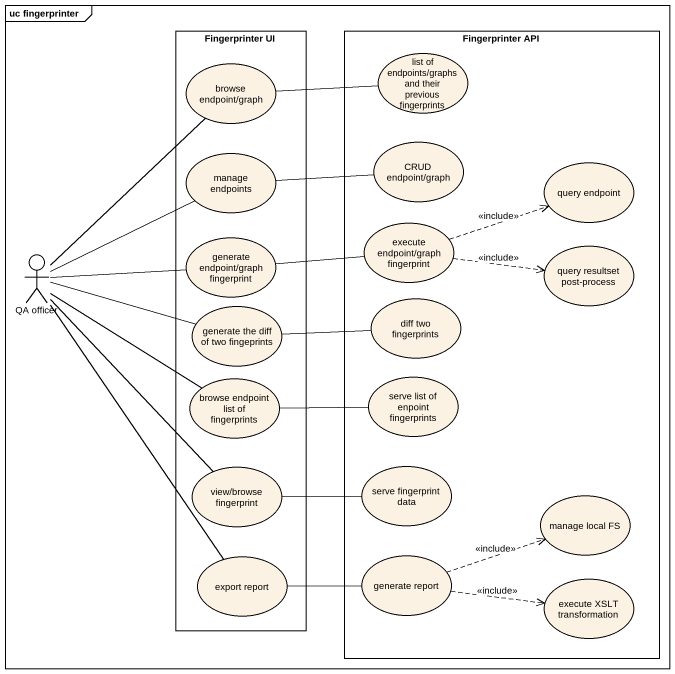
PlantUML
@startuml
mainframe uc fingerprinter
rectangle "Fingerprinter UI" as Fingerprinter_UI {
  usecase "browse endpoint/graph" as browse_endpoint_graph
  usecase "manage endpoints" as manage_endpoints
  usecase "generate endpoint/graph fingerprint" as generate_endpoint_graph
  usecase "generate the diff of two fingeprints" as generate_the_diff_of_two
  usecase "browse endpoint list of fingerprints" as browse_endpoint_list_of
  usecase "view/browse fingerprint" as view_browse_fingerprint
  usecase "export report" as export_report
}
rectangle "Fingerprinter API" as Fingerprinter_API {
  usecase "list of endpoints/graphs and their previous fingerprints" as list_of_endpoints_graphs
  usecase "CRUD endpoint/graph" as CRUD_endpoint_graph
  usecase "query endpoint" as query_endpoint
  usecase "execute endpoint/graph fingerprint" as execute_endpoint_graph
  usecase "query resultset post-process" as query_resultset_post_process
  usecase "diff two fingerprints" as diff_two_fingerprints
  usecase "serve list of enpoint fingerprints" as serve_list_of_enpoint
  usecase "serve fingerprint data" as serve_fingerprint_data
  usecase "manage local FS" as manage_local_FS
  usecase "generate report" as generate_report
  usecase "execute XSLT transformation" as execute_XSLT_transformation
}
actor "QA officer" as QA_officer
browse_endpoint_graph -right- list_of_endpoints_graphs
manage_endpoints -right- CRUD_endpoint_graph
generate_endpoint_graph -right- execute_endpoint_graph
execute_endpoint_graph .right.> query_endpoint : <<include>>
execute_endpoint_graph .right.> query_resultset_post_process : <<include>>
QA_officer -up- browse_endpoint_graph
QA_officer -right- manage_endpoints
QA_officer -right- generate_endpoint_graph
QA_officer -right- generate_the_diff_of_two
QA_officer -right- browse_endpoint_list_of
QA_officer -- view_browse_fingerprint
QA_officer -- export_report
generate_the_diff_of_two -right- diff_two_fingerprints
browse_endpoint_list_of -right- serve_list_of_enpoint
view_browse_fingerprint -right- serve_fingerprint_data
export_report -right- generate_report
generate_report .right.> manage_local_FS : <<include>>
generate_report .right.> execute_XSLT_transformation : <<include>>
@enduml
